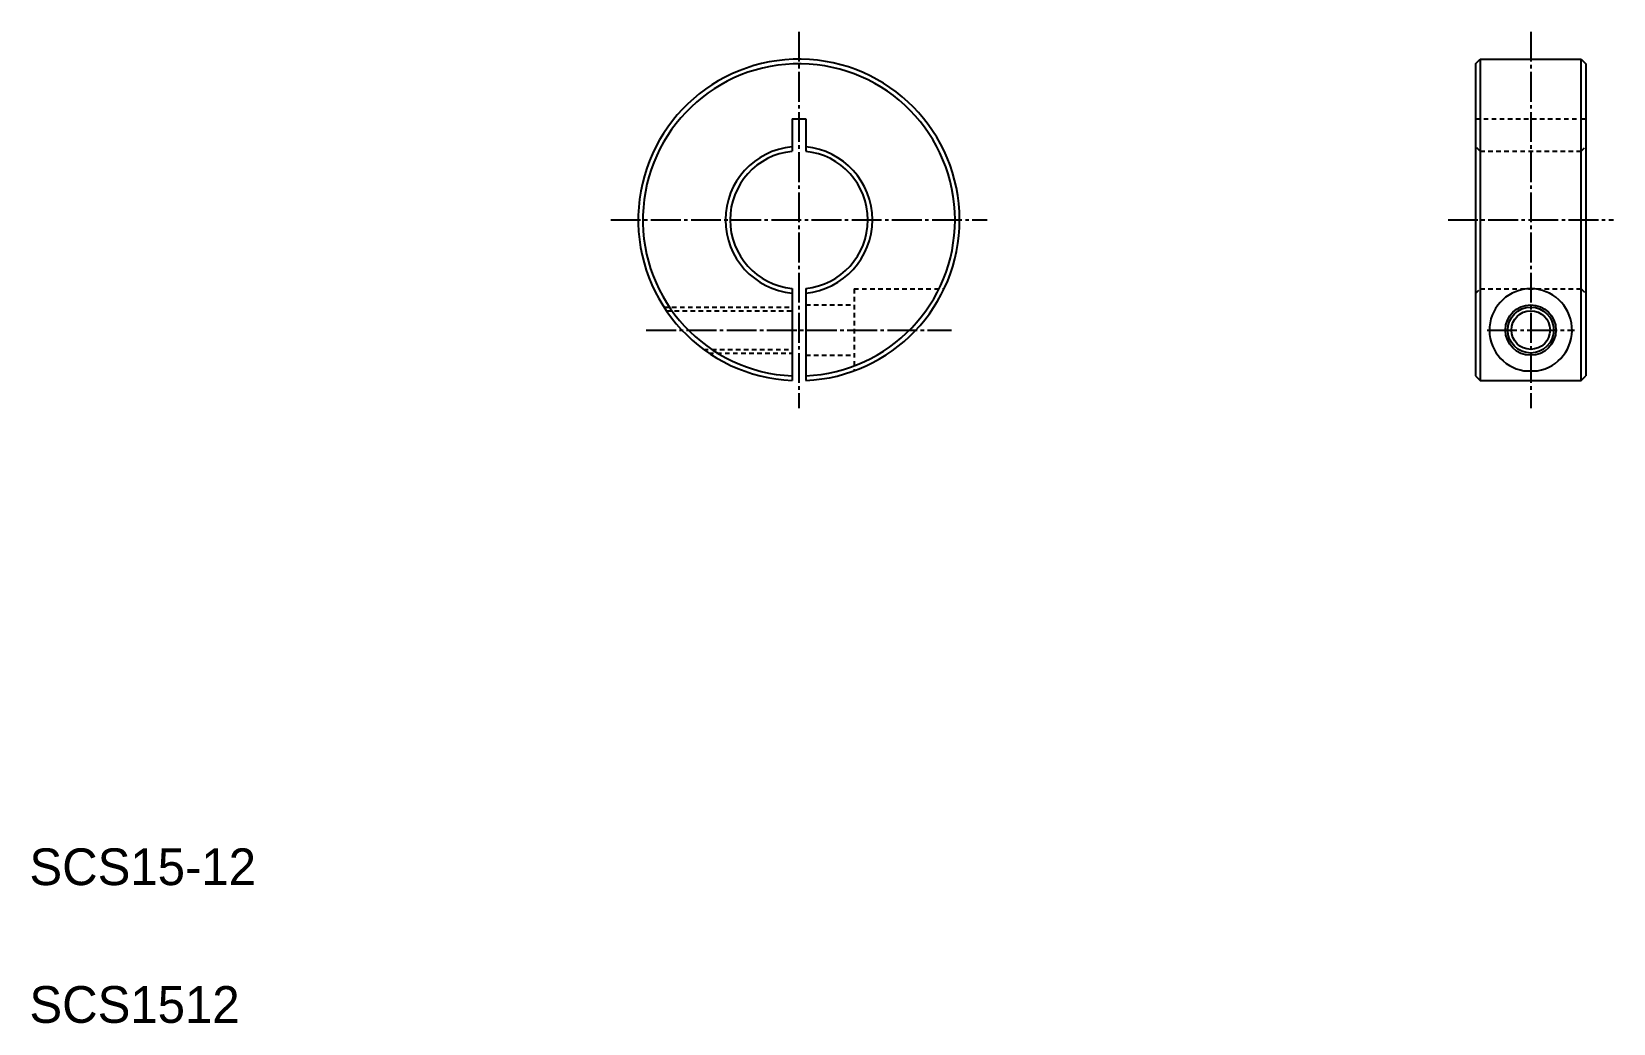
# Model space of a CAD drawing. Extents: x 10 to 183, y 10 to 118.
import ezdxf

# ---------------------------------------------------------------- set-up
doc = ezdxf.new("R2010")
doc.units = 0
doc.header["$LTSCALE"] = 0.25
doc.linetypes.add('CENTER', pattern=[17.5, 13, -1.5, 1.5, -1.5])
doc.linetypes.add('DASHED', pattern=[3.5, 2, -1.5])
doc.layers.get('0').update_dxf_attribs({"linetype": 'CONTINUOUS'})
doc.layers.add('CENTER', color=1, linetype='CENTER')

msp = doc.modelspace()

# ---------------------------------------------------------------- linework, layer by layer
at = {"color": 7, "linetype": 'CONTINUOUS'}
for p, q in [((167.51, 114.45), (168.01, 114.95)), ((167.51, 114.45), (167.51, 80.45)), ((168.01, 114.95), (179.01, 114.95)), ((179.01, 114.95), (179.51, 114.45)), ((179.51, 114.45), (179.51, 80.45)), ((93.06, 108.45), (93.06, 104.92)), ((93.06, 108.45), (94.56, 108.45)), ((94.56, 108.45), (94.56, 104.92)), ((93.06, 89.99), (93.06, 79.97)), ((94.56, 89.99), (94.56, 79.97)), ((172.77, 81.01), (174.25, 81.01)), ((167.51, 80.45), (168.01, 79.95)), ((168.01, 79.95), (179.01, 79.95)), ((179.01, 79.95), (179.51, 80.45))]:
    msp.add_line(p, q, dxfattribs=at)
for p, q in [((168.01, 114.95), (168.01, 79.95)), ((179.01, 79.95), (179.01, 114.95)), ((179.51, 105.95), (179.51, 105.95)), ((179.51, 97.45), (179.51, 97.45))]:
    msp.add_line(p, q)
at = {"color": 3, "linetype": 'DASHED'}
for p, q in [((167.51, 108.45), (179.51, 108.45)), ((168.01, 104.95), (167.51, 105.45)), ((179.01, 104.95), (179.51, 105.45)), ((168.01, 104.95), (179.01, 104.95)), ((99.81, 89.95), (109.62, 89.95)), ((99.81, 89.95), (99.81, 81.01)), ((167.51, 89.45), (168.01, 89.95)), ((168.01, 89.95), (179.01, 89.95)), ((179.01, 89.95), (179.51, 89.45)), ((79.11, 87.95), (93.06, 87.95)), ((94.56, 88.2), (99.81, 88.2)), ((79.38, 87.55), (93.06, 87.55)), ((83.44, 83.35), (93.06, 83.35)), ((84.01, 82.95), (93.06, 82.95)), ((94.56, 82.7), (99.81, 82.7))]:
    msp.add_line(p, q, dxfattribs=at)
at = {"color": 7, "linetype": 'CONTINUOUS'}
for radius in [2.75, 2.1]:
    msp.add_circle((173.51, 85.45), radius, dxfattribs=at)
at = {"color": 3, "linetype": 'CONTINUOUS'}
msp.add_circle((173.51, 85.45), 2.5, dxfattribs=at)
at = {"color": 7, "linetype": 'CONTINUOUS'}
for centre, radius, start, end in [((93.81, 97.45), 17.5, 0, 267.5437), ((93.81, 97.45), 17, 0, 267.4714), ((93.81, 97.45), 8, 95.3794, 264.6206), ((93.81, 97.45), 8, 0, 84.6206), ((93.81, 97.45), 7.5, 95.7392, 264.2608), ((93.81, 97.45), 7.5, 0, 84.2608), ((93.81, 97.45), 7.5, 275.7392, 0), ((93.81, 97.45), 8, 275.3794, 0), ((93.81, 97.45), 17, 272.5286, 0), ((93.81, 97.45), 17.5, 272.4563, 0), ((173.51, 85.45), 4.5, 279.4229, 260.5771)]:
    msp.add_arc(centre, radius, start, end, dxfattribs=at)
at = {"layer": 'CENTER', "color": 1, "linetype": 'CENTER'}
for p, q in [((93.81, 117.95), (93.81, 76.95)), ((173.51, 117.95), (173.51, 76.95)), ((73.31, 97.45), (114.31, 97.45)), ((164.51, 97.45), (182.51, 97.45)), ((77.19, 85.45), (110.43, 85.45)), ((168.76, 85.45), (178.26, 85.45))]:
    msp.add_line(p, q, dxfattribs=at)

# ---------------------------------------------------------------- texts
for s, p in [('SCS15-12', (10, 25)), ('SCS1512', (10, 10))]:
    msp.add_text(s, height=4).set_placement(p)

doc.saveas('drawing.dxf')
